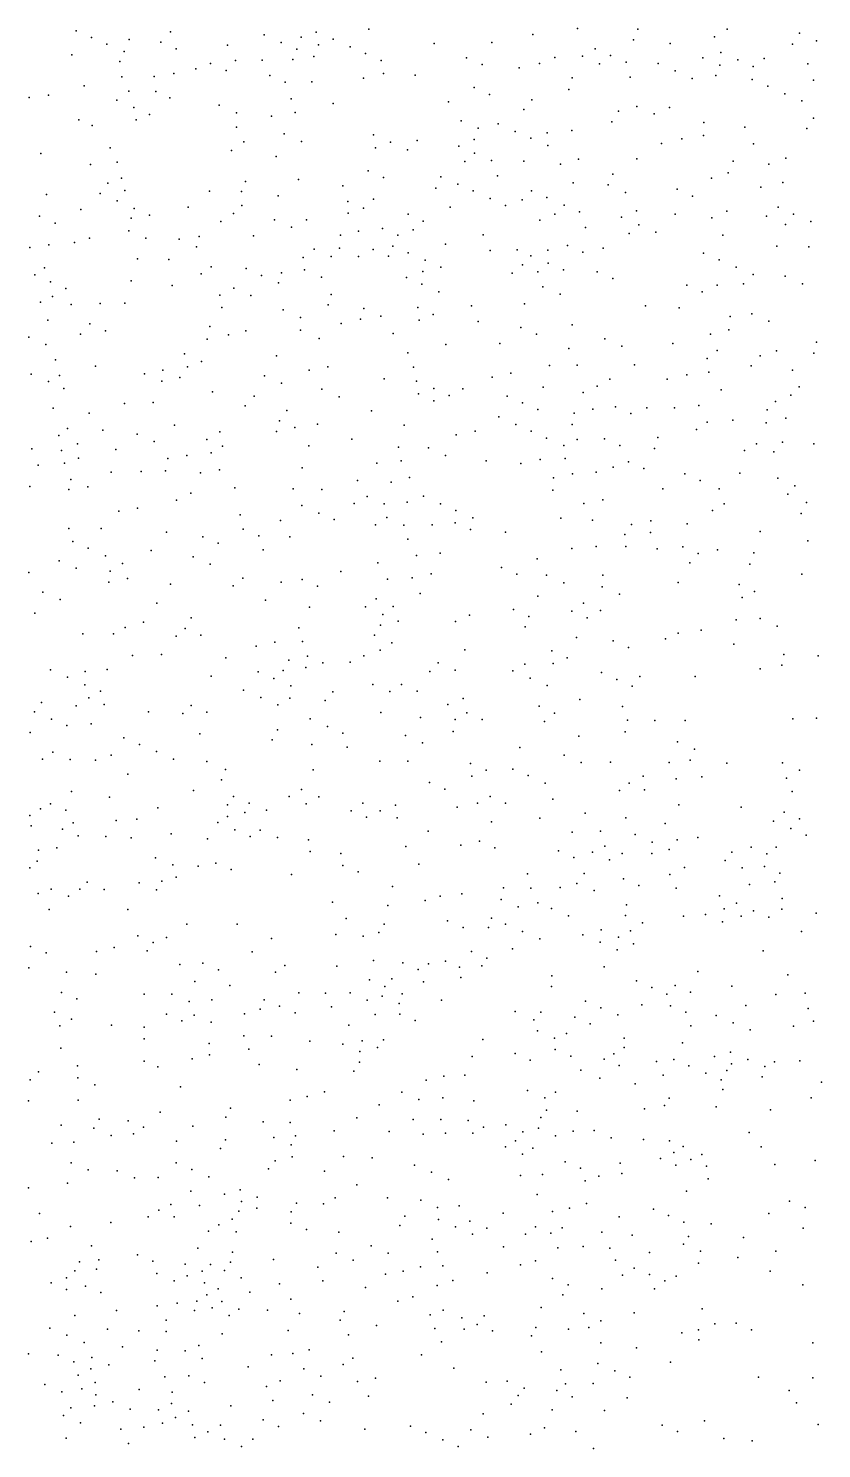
# Model space of a CAD drawing. Header units: inches. Extents: x 1412000 to 4237944, y 4931095 to 14792305.
# Drawn here: x 2823551.2 to 2823633.2, y 9862580.6 to 9862727.6 of the extents above; entities that cross this region are included whole.
import ezdxf

# ---------------------------------------------------------------- set-up
doc = ezdxf.new("R2010")
doc.units = ezdxf.units.IN
doc.header["$MEASUREMENT"] = 0

# ---------------------------------------------------------------- blocks, each defined once
blk = doc.blocks.new('SHORTSTLIDAR')
for p in [(1412004.94, 4931683.84), (1412006.53, 4931683.13), (1412010.43, 4931682.93), (1412014.72, 4931683.73), (1412024.39, 4931683.41), (1412028.24, 4931683.17), (1412029.76, 4931683.7), (1412031.52, 4931682.95), (1412035.24, 4931684.01), (1412052.18, 4931683.44), (1412056.82, 4931684.08), (1412062.61, 4931682.88), (1412063.04, 4931683.99), (1412070.98, 4931683.2), (1412072.31, 4931684.01), (1412079.78, 4931683.57), (1412081.55, 4931682.8), (1412004.51, 4931681.33), (1412008.12, 4931682.45), (1412009.9, 4931681.67), (1412013.71, 4931682.67), (1412015.31, 4931681.98), (1412020.62, 4931682.33), (1412026.17, 4931682.62), (1412027.76, 4931681.94), (1412030.01, 4931682.38), (1412033.29, 4931682.17), (1412034.88, 4931681.47), (1412041.98, 4931682.51), (1412047.94, 4931682.62), (1412058.64, 4931681.95), (1412060.23, 4931681.26), (1412066.4, 4931682.5), (1412071.63, 4931681.59), (1412079.04, 4931682.43), (1412009.47, 4931680.65), (1412017.34, 4931679.89), (1412018.85, 4931680.43), (1412021.44, 4931680.76), (1412024.19, 4931680.78), (1412027.35, 4931680.87), (1412029.53, 4931681.17), (1412036.49, 4931680.77), (1412045.34, 4931681.03), (1412046.94, 4931680.33), (1412050.78, 4931679.98), (1412052.89, 4931680.44), (1412054.46, 4931681.06), (1412057.32, 4931681.2), (1412059.09, 4931680.42), (1412061.83, 4931680.57), (1412065.14, 4931680.43), (1412069.77, 4931681.03), (1412071.53, 4931680.28), (1412073.4, 4931680.81), (1412074.99, 4931680.12), (1412076.11, 4931680.95), (1412080.64, 4931680.4), (1412009.66, 4931679.07), (1412013.03, 4931679.09), (1412015.04, 4931679.41), (1412020.45, 4931679.72), (1412025, 4931679.19), (1412026.58, 4931678.5), (1412029.33, 4931678.53), (1412034.68, 4931678.92), (1412036.74, 4931679.42), (1412040.03, 4931679.23), (1412056.26, 4931678.96), (1412062.27, 4931679.02), (1412066.92, 4931679.67), (1412068.69, 4931678.88), (1412071.12, 4931679.19), (1412074.89, 4931678.79), (1412081.24, 4931678.73), (1412000.08, 4931676.91), (1412002.08, 4931677.15), (1412005.76, 4931678.14), (1412010.4, 4931677.57), (1412013.2, 4931677.53), (1412014.63, 4931676.89), (1412046.13, 4931677.96), (1412047.72, 4931677.25), (1412055.92, 4931677.74), (1412076.5, 4931678.1), (1412078.26, 4931677.32), (1412009.14, 4931676.64), (1412010.92, 4931675.88), (1412019.75, 4931676.13), (1412027.19, 4931676.77), (1412031.54, 4931676.31), (1412043.47, 4931676.46), (1412051.25, 4931675.7), (1412052.08, 4931676.67), (1412061.04, 4931675.51), (1412062.96, 4931676.01), (1412066.34, 4931675.89), (1412080.03, 4931676.57), (1412005.22, 4931674.63), (1412006.62, 4931674.01), (1412011.15, 4931674.62), (1412012.52, 4931675.17), (1412021.53, 4931675.35), (1412025.15, 4931674.99), (1412027.61, 4931675.36), (1412044.78, 4931674.51), (1412048.6, 4931674.21), (1412060.38, 4931674.42), (1412064.74, 4931675.23), (1412069.88, 4931674.35), (1412081.22, 4931674.8), (1412021.54, 4931673.87), (1412026.48, 4931673.15), (1412035.7, 4931673.06), (1412040.23, 4931672.49), (1412046.12, 4931672.59), (1412046.54, 4931673.75), (1412050.37, 4931673.42), (1412051.97, 4931672.72), (1412053.68, 4931673.28), (1412056.21, 4931673.52), (1412067.6, 4931672.66), (1412069.86, 4931672.98), (1412074.13, 4931673.84), (1412080.52, 4931673.7), (1412001.28, 4931671.13), (1412008.45, 4931671.73), (1412021.03, 4931671.45), (1412022.29, 4931672.32), (1412028.26, 4931672.38), (1412035.93, 4931671.7), (1412037.46, 4931672.3), (1412039.23, 4931671.52), (1412044.55, 4931671.88), (1412046.15, 4931671.16), (1412053.74, 4931671.94), (1412065.51, 4931672.17), (1412075.02, 4931672.12), (1412006.44, 4931669.99), (1412009.2, 4931670.23), (1412025.65, 4931670.83), (1412045.17, 4931670.3), (1412047.91, 4931670.42), (1412051.25, 4931670.35), (1412055.04, 4931670.03), (1412056.92, 4931670.55), (1412062.94, 4931670.56), (1412072.91, 4931670.34), (1412076.59, 4931670.03), (1412078.38, 4931670.66), (1412008.21, 4931668.07), (1412009.63, 4931668.59), (1412022.47, 4931668.22), (1412027.94, 4931668.43), (1412035.16, 4931669.33), (1412036.75, 4931668.63), (1412042.66, 4931668.72), (1412048.54, 4931668.82), (1412056.37, 4931668.09), (1412060.46, 4931668.99), (1412070.68, 4931668.57), (1412072.41, 4931669.13), (1412078.04, 4931668.11), (1412001.88, 4931666.87), (1412007.42, 4931667), (1412009.98, 4931667.3), (1412018.74, 4931667.22), (1412022.04, 4931667.2), (1412025.85, 4931666.74), (1412032.55, 4931667.78), (1412042.16, 4931667.54), (1412044.42, 4931667.95), (1412046.02, 4931667.25), (1412052.06, 4931667.27), (1412053.65, 4931666.57), (1412059.99, 4931667.88), (1412061.77, 4931667.09), (1412067.11, 4931667.42), (1412068.71, 4931666.72), (1412075.77, 4931667.66), (1412005.43, 4931665.32), (1412009.19, 4931666.24), (1412010.96, 4931665.45), (1412016.55, 4931665.57), (1412022.1, 4931665.74), (1412033.07, 4931666.17), (1412034.66, 4931665.48), (1412035.72, 4931666.39), (1412043.65, 4931665.59), (1412047.79, 4931666.46), (1412049.38, 4931665.76), (1412051.1, 4931666.32), (1412055.42, 4931665.79), (1412062.91, 4931665.21), (1412072.25, 4931665.16), (1412077.57, 4931665.56), (1412001.17, 4931664.63), (1412002.78, 4931663.93), (1412010.65, 4931664.44), (1412012.55, 4931664.74), (1412019.92, 4931664.08), (1412021.24, 4931664.93), (1412025.47, 4931664.27), (1412028.77, 4931664.25), (1412033.1, 4931664.94), (1412039.28, 4931664.84), (1412040.86, 4931664.12), (1412052.91, 4931664.22), (1412054.46, 4931664.86), (1412057.02, 4931665.08), (1412061.37, 4931664.53), (1412063.14, 4931663.76), (1412066.9, 4931664.85), (1412070.71, 4931664.47), (1412076.37, 4931664.64), (1412078.32, 4931663.79), (1412079.16, 4931664.86), (1412080.94, 4931664.09), (1412006.33, 4931662.36), (1412010.39, 4931663.14), (1412012.16, 4931662.38), (1412015.61, 4931662.26), (1412017.69, 4931662.52), (1412023.3, 4931662.62), (1412027.24, 4931663.5), (1412032.31, 4931662.67), (1412034.17, 4931663.1), (1412036.64, 4931663.37), (1412038.23, 4931662.68), (1412039.8, 4931663.23), (1412047.04, 4931662.72), (1412057.64, 4931663.47), (1412062.14, 4931662.84), (1412064.91, 4931662.97), (1412071.85, 4931662.69), (1412000.17, 4931661.41), (1412002.11, 4931661.69), (1412004.77, 4931661.92), (1412017.39, 4931661.48), (1412029.56, 4931661.24), (1412032.2, 4931661.32), (1412035.68, 4931661.18), (1412037.71, 4931661.55), (1412039.3, 4931660.85), (1412043.16, 4931661.76), (1412047.76, 4931661.09), (1412050.58, 4931661.17), (1412053.73, 4931661.13), (1412055.79, 4931661.59), (1412057.38, 4931660.9), (1412059.46, 4931661.32), (1412069.86, 4931660.81), (1412077.43, 4931661.52), (1412080.74, 4931661.47), (1412001.66, 4931659.28), (1412011.3, 4931660.21), (1412014.53, 4931660.17), (1412018.9, 4931659.41), (1412022.52, 4931659.22), (1412028.43, 4931660.36), (1412031.33, 4931660.48), (1412034.15, 4931660.48), (1412037.26, 4931660.49), (1412041.07, 4931660.08), (1412042.66, 4931659.37), (1412051.12, 4931659.6), (1412051.99, 4931660.55), (1412053.77, 4931659.78), (1412071.46, 4931660.13), (1412073.22, 4931659.35), (1412000.68, 4931658.58), (1412002.28, 4931657.86), (1412010.63, 4931657.95), (1412017.89, 4931658.68), (1412024.11, 4931658.51), (1412025.88, 4931657.74), (1412026.2, 4931658.79), (1412028.56, 4931659.1), (1412030.33, 4931658.33), (1412039.11, 4931658.3), (1412040.8, 4931658.93), (1412050.06, 4931658.74), (1412052.7, 4931658.89), (1412055.36, 4931659.08), (1412058.86, 4931658.88), (1412060.45, 4931658.18), (1412075, 4931658.59), (1412078.29, 4931658.43), (1412002.49, 4931656.34), (1412003.87, 4931657.16), (1412014.87, 4931657.47), (1412019.81, 4931656.47), (1412021.26, 4931657.2), (1412023.03, 4931656.42), (1412031.34, 4931656.52), (1412040.7, 4931657.61), (1412042.47, 4931656.82), (1412053.24, 4931657.34), (1412055.01, 4931656.58), (1412068.11, 4931657.49), (1412069.7, 4931656.81), (1412071.25, 4931657.51), (1412073.99, 4931657.62), (1412080.07, 4931657.65), (1412001.25, 4931655.73), (1412004.44, 4931655.49), (1412007.42, 4931655.6), (1412010, 4931655.63), (1412020.01, 4931655.2), (1412026.38, 4931654.93), (1412031.02, 4931655.47), (1412034.7, 4931655.07), (1412040.29, 4931655.18), (1412045.83, 4931655.35), (1412051.34, 4931655.58), (1412063.85, 4931655.37), (1412067.34, 4931655.14), (1412002.03, 4931653.89), (1412006.38, 4931653.48), (1412028.15, 4931654.16), (1412032.36, 4931653.54), (1412034.38, 4931653.99), (1412036.47, 4931654.29), (1412040.42, 4931653.87), (1412041.89, 4931654.47), (1412046.54, 4931653.75), (1412056.27, 4931653.41), (1412072.59, 4931654.24), (1412074.83, 4931654.54), (1412076.6, 4931653.77), (1412000.04, 4931652.11), (1412005.41, 4931652.41), (1412007.97, 4931652.78), (1412018.5, 4931651.91), (1412018.78, 4931653.21), (1412020.72, 4931652.37), (1412022.51, 4931652.76), (1412028.14, 4931652.84), (1412030.08, 4931651.97), (1412037.73, 4931652.51), (1412050.96, 4931653.11), (1412052.56, 4931652.41), (1412059.64, 4931651.95), (1412070.57, 4931652.41), (1412072.47, 4931652.87), (1412001.81, 4931651.34), (1412016.15, 4931650.39), (1412039.26, 4931650.51), (1412043.19, 4931651.35), (1412048.79, 4931651.46), (1412055.91, 4931650.94), (1412061.41, 4931651.17), (1412066.68, 4931651.46), (1412071.26, 4931650.72), (1412077.41, 4931650.7), (1412081.26, 4931650.45), (1412081.55, 4931651.59), (1412002.82, 4931649.78), (1412006.96, 4931649.1), (1412016.48, 4931649.04), (1412017.92, 4931649.61), (1412025.67, 4931650.19), (1412030.99, 4931649.04), (1412039.83, 4931649.01), (1412053.92, 4931649.2), (1412056.78, 4931649.23), (1412062.72, 4931649.25), (1412070.22, 4931649.92), (1412074.79, 4931649.16), (1412075.7, 4931650.18), (1412000.31, 4931648.29), (1412002.08, 4931647.51), (1412003.23, 4931648.16), (1412012.03, 4931648.32), (1412013.81, 4931647.56), (1412013.92, 4931648.7), (1412015.69, 4931647.95), (1412024.42, 4931648.11), (1412029.04, 4931648.7), (1412036.82, 4931647.8), (1412040.17, 4931647.56), (1412047.99, 4931647.97), (1412049.91, 4931648.4), (1412060.15, 4931647.76), (1412066.07, 4931647.78), (1412068.13, 4931648.23), (1412070.4, 4931648.49), (1412079.06, 4931648.71), (1412003.68, 4931646.81), (1412019.06, 4931646.47), (1412023.37, 4931646.01), (1412026.18, 4931647.35), (1412030.37, 4931646.73), (1412040.35, 4931646.25), (1412041.94, 4931646.79), (1412043.53, 4931646.09), (1412044.94, 4931646.76), (1412049.52, 4931646.02), (1412053.27, 4931646.93), (1412057.39, 4931646.39), (1412058.86, 4931647.04), (1412071.66, 4931646.67), (1412078.88, 4931646.12), (1412079.74, 4931646.98), (1412002.57, 4931644.76), (1412009.96, 4931645.24), (1412012.92, 4931645.35), (1412022.43, 4931645.01), (1412026.73, 4931644.52), (1412032.14, 4931645.95), (1412041.94, 4931645.54), (1412051.12, 4931645.31), (1412052.71, 4931644.63), (1412058.4, 4931644.68), (1412060.74, 4931644.91), (1412063.98, 4931644.79), (1412066.86, 4931644.8), (1412069.35, 4931645.06), (1412076.44, 4931644.58), (1412077.29, 4931645.45), (1412006.3, 4931644.24), (1412025.97, 4931643.45), (1412029.92, 4931643.11), (1412035.51, 4931644.49), (1412048.66, 4931643.86), (1412050.43, 4931643.06), (1412056.25, 4931643.08), (1412056.47, 4931644.25), (1412062.33, 4931644.22), (1412070.22, 4931643.31), (1412072.88, 4931643.51), (1412076.32, 4931643.25), (1412078.38, 4931643.74), (1412003.16, 4931641.93), (1412004.07, 4931642.67), (1412007.71, 4931642.5), (1412011.26, 4931642.09), (1412015.11, 4931643), (1412019.82, 4931642.31), (1412025.67, 4931642.34), (1412027.57, 4931642.76), (1412033.46, 4931641.57), (1412038.87, 4931643), (1412044.25, 4931642), (1412046.22, 4931642.39), (1412052.02, 4931642.38), (1412053.62, 4931641.67), (1412059.6, 4931641.6), (1412065.12, 4931641.74), (1412069.12, 4931642.55), (1412000.38, 4931640.55), (1412003.43, 4931640.37), (1412005.1, 4931641.08), (1412009.05, 4931640.5), (1412013.03, 4931641.3), (1412018.47, 4931641.53), (1412018.92, 4931640.13), (1412020.08, 4931640.84), (1412029.02, 4931640.86), (1412038.28, 4931640.72), (1412041.4, 4931640.65), (1412055.39, 4931640.91), (1412056.79, 4931641.54), (1412061.2, 4931640.91), (1412064.77, 4931640.59), (1412074.07, 4931640.38), (1412075.34, 4931641.06), (1412077.11, 4931640.26), (1412078.01, 4931641.26), (1412081.27, 4931641.07), (1412001.01, 4931638.85), (1412003.74, 4931639.07), (1412005.2, 4931639.6), (1412014.44, 4931639.56), (1412016.4, 4931639.85), (1412036.06, 4931639.06), (1412038.58, 4931639.3), (1412043.16, 4931639.87), (1412047.37, 4931639.3), (1412050.96, 4931639.04), (1412052.95, 4931639.44), (1412055.55, 4931639.56), (1412060.51, 4931638.67), (1412062.08, 4931639.2), (1412004.39, 4931637.39), (1412008.58, 4931638.15), (1412011.67, 4931638.21), (1412014.19, 4931638.27), (1412017.81, 4931638.08), (1412019.77, 4931638.39), (1412028.33, 4931638.58), (1412034.06, 4931637.29), (1412039.43, 4931637.59), (1412054.33, 4931637.56), (1412056.3, 4931637.97), (1412058.73, 4931638.15), (1412063.68, 4931638.51), (1412067.92, 4931637.97), (1412069.51, 4931637.27), (1412073.61, 4931638.03), (1412077.52, 4931637.51), (1412000.17, 4931636.66), (1412004.2, 4931636.34), (1412006.16, 4931636.62), (1412016.81, 4931635.96), (1412021.35, 4931636.53), (1412027.41, 4931636.41), (1412030.35, 4931636.36), (1412037.52, 4931637.12), (1412054.26, 4931636.29), (1412065.65, 4931636.43), (1412071.45, 4931636.4), (1412078.56, 4931635.85), (1412079.29, 4931636.74), (1412011.3, 4931634.4), (1412015.33, 4931635.23), (1412028.28, 4931634.68), (1412033.71, 4931634.91), (1412035.04, 4931635.63), (1412036.82, 4931634.85), (1412039.2, 4931635.03), (1412040.88, 4931635.66), (1412042.65, 4931634.88), (1412057.45, 4931634.9), (1412059.44, 4931635.29), (1412071.98, 4931634.85), (1412080.5, 4931635.01), (1412009.35, 4931634.09), (1412021.93, 4931633.72), (1412026.08, 4931633.13), (1412030.05, 4931633.91), (1412031.64, 4931633.23), (1412037.08, 4931633.44), (1412044.15, 4931632.88), (1412044.24, 4931634.17), (1412046, 4931633.4), (1412055.09, 4931633.38), (1412058.36, 4931633.18), (1412064.4, 4931633.12), (1412068.15, 4931632.78), (1412070.78, 4931634.18), (1412079.96, 4931633.88), (1412004.19, 4931632.3), (1412007.55, 4931632.3), (1412014.31, 4931631.93), (1412018.04, 4931631.46), (1412022.23, 4931632.23), (1412023.84, 4931631.54), (1412027.07, 4931631.46), (1412035.91, 4931632.68), (1412038.85, 4931632.66), (1412041.77, 4931632.68), (1412045.74, 4931632.2), (1412049.37, 4931631.92), (1412061.71, 4931631.7), (1412062.41, 4931632.73), (1412064.35, 4931631.88), (1412075.72, 4931632.01), (1412004.61, 4931630.95), (1412006.2, 4931630.26), (1412012.7, 4931630.05), (1412019.64, 4931630.79), (1412024.3, 4931630.1), (1412039.27, 4931631.21), (1412056.24, 4931630.25), (1412058.74, 4931630.45), (1412061.81, 4931630.45), (1412065.06, 4931630.22), (1412067.71, 4931630.41), (1412071.29, 4931630.09), (1412080.63, 4931631.04), (1412003.19, 4931628.97), (1412007.97, 4931629.48), (1412009.75, 4931628.7), (1412017.04, 4931629.38), (1412018.81, 4931628.61), (1412036.17, 4931628.74), (1412040.15, 4931629.52), (1412042.62, 4931629.74), (1412052.64, 4931629.18), (1412068.43, 4931628.75), (1412069.3, 4931629.72), (1412074.64, 4931628.62), (1412075.05, 4931629.78), (1412000.04, 4931627.77), (1412004.96, 4931628.21), (1412008.48, 4931627.88), (1412010.26, 4931627.13), (1412022.18, 4931627.16), (1412028.33, 4931627.04), (1412032.34, 4931627.85), (1412037.16, 4931627.07), (1412039.71, 4931627.2), (1412041.69, 4931627.62), (1412048.94, 4931628.28), (1412050.53, 4931627.57), (1412053.61, 4931627.48), (1412059.43, 4931627.49), (1412080.01, 4931627.6), (1412001.51, 4931625.72), (1412008.34, 4931626.75), (1412014.7, 4931626.56), (1412021.19, 4931626.36), (1412026.17, 4931626.76), (1412029.92, 4931626.34), (1412040.52, 4931625.57), (1412055.39, 4931626.68), (1412059.36, 4931626.26), (1412061.14, 4931625.5), (1412067.22, 4931626.72), (1412073.54, 4931626.5), (1412075.13, 4931625.8), (1412003.28, 4931624.97), (1412013.29, 4931624.59), (1412024.55, 4931624.89), (1412029.08, 4931624.17), (1412034.89, 4931624.19), (1412035.98, 4931625.02), (1412037.75, 4931624.23), (1412052.7, 4931625.32), (1412057.43, 4931624.58), (1412073.83, 4931625.18), (1412000.66, 4931623.53), (1412011.92, 4931622.62), (1412016.84, 4931623.06), (1412036.66, 4931623.41), (1412038.26, 4931622.72), (1412044.2, 4931622.7), (1412045.65, 4931623.35), (1412050.18, 4931623.91), (1412051.78, 4931623.21), (1412056.23, 4931623.77), (1412057.82, 4931623.07), (1412059.2, 4931623.81), (1412073.22, 4931622.85), (1412075.7, 4931622.99), (1412005.65, 4931621.39), (1412008.8, 4931621.4), (1412010.03, 4931622.07), (1412015.29, 4931621.17), (1412016.24, 4931621.97), (1412017.83, 4931621.28), (1412027.98, 4931622.04), (1412035.82, 4931621.26), (1412036.44, 4931622.29), (1412051.39, 4931622.12), (1412056.72, 4931621.04), (1412067.23, 4931621.49), (1412069.62, 4931621.8), (1412077.46, 4931622.2), (1412023.57, 4931620.14), (1412025.5, 4931620.55), (1412028.35, 4931620.62), (1412036.41, 4931619.73), (1412037.59, 4931620.47), (1412045.17, 4931619.74), (1412054.14, 4931619.64), (1412060.5, 4931620.69), (1412062.09, 4931619.99), (1412065.92, 4931620.89), (1412072.99, 4931620.34), (1412010.79, 4931619.18), (1412013.76, 4931619.27), (1412020.43, 4931618.94), (1412026.94, 4931618.67), (1412028.88, 4931619.09), (1412030.48, 4931618.4), (1412033.3, 4931618.47), (1412034.7, 4931619.13), (1412042.39, 4931618.42), (1412051.37, 4931618.28), (1412054.3, 4931618.34), (1412055.73, 4931618.93), (1412077.94, 4931618.17), (1412078.17, 4931619.27), (1412081.71, 4931619.14), (1412002.29, 4931617.68), (1412004.07, 4931616.91), (1412005.88, 4931617.5), (1412008.16, 4931617.71), (1412018.9, 4931617.04), (1412023.79, 4931617.49), (1412025.4, 4931616.8), (1412026.35, 4931617.62), (1412028.71, 4931617.91), (1412041.54, 4931617.5), (1412044.15, 4931617.66), (1412050.13, 4931617.58), (1412051.91, 4931616.83), (1412059.28, 4931617.39), (1412060.87, 4931616.69), (1412063.25, 4931616.98), (1412069, 4931616.99), (1412075.71, 4931617.77), (1412005.85, 4931616.14), (1412007.45, 4931615.47), (1412022.26, 4931615.59), (1412027.16, 4931616.03), (1412031.49, 4931615.42), (1412035.63, 4931616.17), (1412037.4, 4931615.43), (1412038.62, 4931616.17), (1412040.21, 4931615.47), (1412053.67, 4931616.06), (1412062.45, 4931616), (1412001.37, 4931614.31), (1412004.94, 4931613.95), (1412006.26, 4931614.78), (1412007.86, 4931614.09), (1412016.86, 4931613.99), (1412024.04, 4931614.82), (1412025.8, 4931614.06), (1412027.07, 4931614.76), (1412030.7, 4931614.5), (1412043.39, 4931614.08), (1412044.99, 4931614.7), (1412052.84, 4931613.91), (1412057.04, 4931614.61), (1412061.46, 4931613.88), (1412000.63, 4931613.34), (1412002.41, 4931612.58), (1412012.42, 4931613.35), (1412015.99, 4931613.15), (1412018.46, 4931613.3), (1412029.17, 4931612.61), (1412036.46, 4931613.28), (1412040.57, 4931612.76), (1412044.14, 4931612.53), (1412045.35, 4931613.24), (1412046.94, 4931612.55), (1412053.39, 4931612.33), (1412054.43, 4931613.21), (1412062, 4931612.46), (1412064.8, 4931612.42), (1412067.94, 4931612.42), (1412079.08, 4931612.6), (1412081.52, 4931612.68), (1412000.19, 4931611.18), (1412004, 4931611.91), (1412006.51, 4931612.1), (1412017.74, 4931611.06), (1412025.79, 4931611.48), (1412030.94, 4931611.82), (1412032.54, 4931611.14), (1412039.02, 4931610.89), (1412043.94, 4931611.31), (1412056.94, 4931610.8), (1412061.73, 4931611.26), (1412009.89, 4931610.65), (1412011.49, 4931609.96), (1412025.21, 4931610.42), (1412029.33, 4931609.96), (1412032.98, 4931609.68), (1412040.79, 4931610.13), (1412050.86, 4931609.63), (1412067.14, 4931610.22), (1412068.91, 4931609.47), (1412001.48, 4931608.45), (1412002.55, 4931609.17), (1412004.33, 4931608.4), (1412006.94, 4931608.33), (1412008.56, 4931608.85), (1412013.26, 4931609.21), (1412015.03, 4931608.45), (1412018.45, 4931608.2), (1412036.35, 4931608.21), (1412039.27, 4931608.24), (1412045.75, 4931607.97), (1412055.44, 4931608.86), (1412057.2, 4931608.09), (1412060.23, 4931608.13), (1412066.3, 4931608.09), (1412068.46, 4931608.34), (1412072.27, 4931608.01), (1412078.02, 4931608.04), (1412010.31, 4931606.89), (1412020, 4931606.31), (1412020.4, 4931607.36), (1412029.47, 4931607.34), (1412045.87, 4931606.67), (1412047.35, 4931607.29), (1412050.11, 4931607.4), (1412051.71, 4931606.73), (1412063.6, 4931606.66), (1412067.02, 4931606.41), (1412069.66, 4931606.62), (1412078.43, 4931606.46), (1412079.79, 4931607.28), (1412004.45, 4931605.07), (1412017.08, 4931605.2), (1412028.27, 4931605.31), (1412041.5, 4931606.03), (1412043.1, 4931605.34), (1412053.48, 4931605.95), (1412061.15, 4931605.19), (1412062.16, 4931605.94), (1412063.75, 4931605.25), (1412079.01, 4931605.08), (1412002.29, 4931603.82), (1412008.41, 4931604.5), (1412013.39, 4931603.4), (1412020.62, 4931603.69), (1412021.24, 4931604.56), (1412022.84, 4931603.88), (1412026.97, 4931604.57), (1412028.74, 4931603.8), (1412030.04, 4931604.55), (1412034.61, 4931603.87), (1412037.97, 4931603.67), (1412044.38, 4931603.46), (1412046.45, 4931603.89), (1412047.77, 4931604.56), (1412049.37, 4931603.88), (1412054.25, 4931604.3), (1412067.29, 4931603.7), (1412073.74, 4931603.48), (1412000.17, 4931602.61), (1412001.26, 4931603.29), (1412003.89, 4931603.15), (1412009.09, 4931602.08), (1412011.21, 4931602.21), (1412020.62, 4931602.51), (1412022.4, 4931602.91), (1412024.63, 4931603.14), (1412033.39, 4931603.1), (1412034.99, 4931602.42), (1412036.39, 4931603.1), (1412038.17, 4931602.35), (1412047.93, 4931601.94), (1412052.91, 4931602.34), (1412057.62, 4931602.84), (1412061.81, 4931602.37), (1412077.1, 4931602.01), (1412078.18, 4931602.96), (1412079.78, 4931602.26), (1412000.3, 4931601.54), (1412003.55, 4931601.19), (1412004.64, 4931601.85), (1412005.16, 4931600.5), (1412008.02, 4931600.42), (1412014.77, 4931600.71), (1412019.6, 4931601.87), (1412021.37, 4931601.11), (1412022.96, 4931600.43), (1412024, 4931601.08), (1412041.35, 4931600.98), (1412056.27, 4931600.88), (1412059.18, 4931600.97), (1412062.76, 4931600.62), (1412065.89, 4931601.77), (1412078.87, 4931601.25), (1412080.47, 4931600.55), (1412001.06, 4931599), (1412002.94, 4931599.25), (1412010.65, 4931600.28), (1412018.53, 4931600.18), (1412025.78, 4931600.31), (1412028.97, 4931600.1), (1412039.04, 4931599.41), (1412044.73, 4931599.54), (1412046.66, 4931599.95), (1412048.25, 4931599.25), (1412059.65, 4931599.43), (1412064.52, 4931599.85), (1412066.29, 4931599.09), (1412067.13, 4931600.09), (1412069.26, 4931600.32), (1412074.79, 4931599.31), (1412077.38, 4931599.31), (1412000.92, 4931597.87), (1412013.17, 4931598.23), (1412014.94, 4931597.48), (1412019.39, 4931597.68), (1412029.15, 4931598.88), (1412032.33, 4931598.67), (1412040.39, 4931597.57), (1412054.83, 4931598.93), (1412056.44, 4931598.25), (1412058.35, 4931598.8), (1412060.12, 4931598.03), (1412061.42, 4931598.67), (1412064.49, 4931598.67), (1412072.09, 4931597.94), (1412072.79, 4931598.79), (1412076.39, 4931598.63), (1412000.16, 4931597.17), (1412015.29, 4931596.22), (1412017.58, 4931597.36), (1412020.99, 4931597), (1412027.23, 4931596.48), (1412032.53, 4931597.44), (1412034.12, 4931596.77), (1412051.64, 4931596.58), (1412057.5, 4931596.59), (1412061.56, 4931596.03), (1412066.36, 4931596.51), (1412067.87, 4931597.23), (1412073.86, 4931597.17), (1412076.15, 4931597.33), (1412077.75, 4931596.64), (1412001.02, 4931594.52), (1412002.37, 4931594.99), (1412005.32, 4931594.98), (1412006.08, 4931595.7), (1412007.86, 4931594.94), (1412011.47, 4931595.64), (1412013.25, 4931594.9), (1412013.8, 4931595.8), (1412037.66, 4931595.26), (1412049.16, 4931595.1), (1412052, 4931595.09), (1412055.02, 4931595.14), (1412056.75, 4931595.58), (1412058.52, 4931594.83), (1412063.15, 4931595.34), (1412067.03, 4931595.07), (1412074.61, 4931595.47), (1412077.23, 4931595.73), (1412004.14, 4931594.26), (1412031.47, 4931593.62), (1412037.19, 4931593.29), (1412041.05, 4931593.81), (1412042.62, 4931594.24), (1412044.86, 4931594.51), (1412048.9, 4931593.91), (1412050.66, 4931593.14), (1412052.71, 4931593.57), (1412061.88, 4931593.35), (1412071.49, 4931594.29), (1412073.25, 4931593.54), (1412077.97, 4931594.02), (1412002.17, 4931592.87), (1412010.3, 4931592.86), (1412032.88, 4931591.93), (1412043.38, 4931591.7), (1412047.93, 4931591.97), (1412054.12, 4931592.98), (1412055.89, 4931592.21), (1412061.76, 4931592.25), (1412067.76, 4931592.19), (1412070.05, 4931592.36), (1412071.8, 4931591.6), (1412071.98, 4931592.93), (1412073.75, 4931592.18), (1412075.03, 4931592.75), (1412076.62, 4931592.07), (1412077.96, 4931592.89), (1412081.51, 4931592.48), (1412011.32, 4931590.16), (1412016.4, 4931591.35), (1412021.61, 4931591.37), (1412031.81, 4931590.29), (1412034.64, 4931590.12), (1412036.25, 4931590.5), (1412036.8, 4931591.36), (1412044.97, 4931591.02), (1412047.61, 4931591.01), (1412049.35, 4931591.36), (1412051.13, 4931590.59), (1412057.38, 4931590.24), (1412059.26, 4931590.77), (1412062.28, 4931590.66), (1412063.53, 4931591.49), (1412079.98, 4931590.61), (1412000.23, 4931589.04), (1412008.89, 4931588.94), (1412012.92, 4931589.47), (1412014.29, 4931589.99), (1412025.17, 4931589.87), (1412050.1, 4931588.81), (1412052.9, 4931589.83), (1412059.15, 4931589.48), (1412060.9, 4931588.71), (1412061.04, 4931590.02), (1412062.61, 4931589.33), (1412001.84, 4931588.37), (1412007.05, 4931588.52), (1412012.3, 4931588.6), (1412015.68, 4931587.19), (1412018.07, 4931587.3), (1412023.15, 4931588.5), (1412035.72, 4931587.58), (1412038.74, 4931587.34), (1412041.39, 4931587.26), (1412043.17, 4931587.53), (1412045.85, 4931588.52), (1412047.44, 4931587.83), (1412076.02, 4931588.61), (1412000.04, 4931586.83), (1412003.96, 4931586.39), (1412007, 4931586.18), (1412019.68, 4931586.62), (1412025.58, 4931586.38), (1412026.53, 4931587.07), (1412031.93, 4931587.02), (1412040.34, 4931586.65), (1412044.59, 4931586.91), (1412044.75, 4931585.84), (1412046.91, 4931587.05), (1412054.17, 4931586.01), (1412059.58, 4931586.93), (1412069.26, 4931586.44), (1412078.56, 4931586.1), (1412003.43, 4931584.28), (1412017.23, 4931585.41), (1412020.84, 4931585.02), (1412027.98, 4931584.24), (1412033.29, 4931584.23), (1412035.29, 4931585.59), (1412036.89, 4931584.91), (1412037.59, 4931585.68), (1412040.88, 4931585.39), (1412054.11, 4931584.9), (1412062.91, 4931585.48), (1412064.49, 4931584.79), (1412066.9, 4931585.02), (1412068.49, 4931584.33), (1412072.78, 4931584.93), (1412005.03, 4931583.61), (1412011.97, 4931584.12), (1412014.86, 4931584.11), (1412016.64, 4931583.36), (1412018.97, 4931583.51), (1412024.4, 4931583.53), (1412026, 4931582.86), (1412030.73, 4931584.2), (1412031.36, 4931582.81), (1412035.06, 4931583.47), (1412036.6, 4931583.91), (1412038.38, 4931583.14), (1412038.67, 4931584.15), (1412042.74, 4931583.47), (1412057.64, 4931583.4), (1412063.45, 4931583), (1412066.05, 4931584.11), (1412066.44, 4931582.91), (1412074.23, 4931582.92), (1412077.33, 4931584.09), (1412080.38, 4931584.21), (1412002.7, 4931582.25), (1412004.47, 4931581.52), (1412014.28, 4931582.02), (1412015.88, 4931581.36), (1412017.14, 4931581.94), (1412022.35, 4931582.08), (1412023.99, 4931582.56), (1412027.6, 4931582.18), (1412035.87, 4931582.01), (1412038.43, 4931582.04), (1412040.03, 4931581.38), (1412050.38, 4931582.3), (1412052.31, 4931581.46), (1412053.02, 4931582.25), (1412056.55, 4931581.72), (1412059.22, 4931582.71), (1412060.97, 4931581.96), (1412068.02, 4931582.23), (1412071.15, 4931581.9), (1412080.68, 4931582.64), (1412081.23, 4931581.31), (1412003.25, 4931580.82), (1412008.59, 4931580.9), (1412011.97, 4931580.69), (1412018.92, 4931581.2), (1412033.17, 4931580.89), (1412052.68, 4931580.31), (1412055.66, 4931580.03), (1412058.12, 4931581.05), (1412068.55, 4931580.82), (1412072.9, 4931581.15), (1412074.67, 4931580.4), (1412079.15, 4931580.8), (1412003.36, 4931578.51), (1412011.97, 4931579.48), (1412018.72, 4931578.99), (1412022.29, 4931579.79), (1412022.81, 4931578.43), (1412025.17, 4931579.75), (1412029.12, 4931579.25), (1412032.52, 4931578.94), (1412034.52, 4931579.26), (1412036.13, 4931578.58), (1412036.73, 4931579.38), (1412047.01, 4931579.4), (1412054.44, 4931579.56), (1412054.51, 4931578.37), (1412061.64, 4931579.54), (1412061.65, 4931578.58), (1412067.66, 4931579.08), (1412011.97, 4931577.18), (1412016.95, 4931577.41), (1412018.74, 4931577.84), (1412034.26, 4931577.08), (1412034.29, 4931578.18), (1412045.93, 4931577.66), (1412050.35, 4931577.96), (1412051.92, 4931577.29), (1412056.11, 4931577.69), (1412059.56, 4931577.38), (1412060.58, 4931577.92), (1412065, 4931577.15), (1412066.76, 4931577.36), (1412071, 4931577.65), (1412072.65, 4931578.11), (1412072.75, 4931576.9), (1412074.42, 4931577.35), (1412077.18, 4931577.12), (1412079.82, 4931577.2), (1412001.04, 4931576.08), (1412005.08, 4931576.68), (1412005.11, 4931575.45), (1412013.39, 4931576.58), (1412023.87, 4931576.84), (1412027.79, 4931576.32), (1412033.69, 4931576.12), (1412042.99, 4931575.61), (1412045.17, 4931575.71), (1412057.17, 4931576.23), (1412059.13, 4931575.41), (1412061.13, 4931576.72), (1412065.69, 4931575.72), (1412068.34, 4931576.68), (1412070.09, 4931575.93), (1412072.25, 4931576.19), (1412075.92, 4931575.54), (1412076.18, 4931576.61), (1412000.19, 4931575.25), (1412006.88, 4931574.71), (1412015.75, 4931574.51), (1412030.63, 4931573.99), (1412038.63, 4931573.97), (1412041.17, 4931575.2), (1412051.65, 4931574.13), (1412054.55, 4931573.96), (1412062.78, 4931574.83), (1412071.68, 4931575.25), (1412071.85, 4931574.23), (1412082.06, 4931575), (1412000.01, 4931573.05), (1412005.17, 4931573.15), (1412027.09, 4931573.14), (1412028.86, 4931573.53), (1412036.28, 4931572.66), (1412040.39, 4931573.22), (1412042.89, 4931573.36), (1412046.09, 4931573.08), (1412053.43, 4931573.39), (1412065.81, 4931572.57), (1412066.3, 4931573.33), (1412081, 4931573.36), (1412007.32, 4931571.16), (1412010.33, 4931571), (1412013.64, 4931571.88), (1412020.44, 4931571.36), (1412020.9, 4931572.32), (1412033.98, 4931571.32), (1412039.8, 4931571.14), (1412042.66, 4931571.12), (1412045.5, 4931571.02), (1412053.03, 4931571.34), (1412053.61, 4931572.1), (1412056.77, 4931571.98), (1412063.73, 4931572.25), (1412071.16, 4931572.45), (1412076.77, 4931572.14), (1412003.39, 4931570.53), (1412006.78, 4931570.22), (1412010.87, 4931569.66), (1412011.93, 4931570.33), (1412017.02, 4931570.46), (1412024.28, 4931570.89), (1412027.1, 4931570.83), (1412031.65, 4931569.97), (1412037.33, 4931569.88), (1412040.86, 4931569.6), (1412043.15, 4931569.72), (1412046, 4931569.72), (1412047.08, 4931570.35), (1412049.41, 4931570.59), (1412051.17, 4931569.86), (1412052.79, 4931570.23), (1412056.38, 4931569.94), (1412058.53, 4931570), (1412074.57, 4931569.8), (1412002.44, 4931568.68), (1412004.71, 4931568.79), (1412008.56, 4931569.47), (1412015.32, 4931568.9), (1412019.88, 4931568.13), (1412020.4, 4931569.04), (1412025.41, 4931569.26), (1412027.19, 4931568.51), (1412027.65, 4931569.45), (1412049.35, 4931568.29), (1412050.41, 4931568.94), (1412052.19, 4931568.17), (1412054.54, 4931569.46), (1412060.3, 4931569.25), (1412063.63, 4931569.07), (1412066.33, 4931568.93), (1412067.74, 4931568.34), (1412075.82, 4931568.31), (1412004.42, 4931566.66), (1412015.31, 4931566.64), (1412025.55, 4931566.87), (1412027.3, 4931567.28), (1412032.59, 4931567.3), (1412035.56, 4931567.18), (1412051.11, 4931567.55), (1412055.53, 4931566.76), (1412061.24, 4931566.63), (1412065.39, 4931567.08), (1412066.79, 4931567.72), (1412068.55, 4931566.99), (1412069.66, 4931567.52), (1412081.39, 4931566.88), (1412006.19, 4931565.91), (1412009.19, 4931565.82), (1412013.43, 4931565.14), (1412016.92, 4931565.97), (1412018.69, 4931565.2), (1412024.86, 4931566.03), (1412030.64, 4931565.8), (1412039.94, 4931566.42), (1412041.71, 4931565.67), (1412050.9, 4931565.35), (1412053.18, 4931565.43), (1412057.11, 4931566.08), (1412059.03, 4931565.27), (1412061.39, 4931565.54), (1412066.98, 4931566.41), (1412070.14, 4931566.32), (1412077.22, 4931566.47), (1412000.01, 4931564.06), (1412004.04, 4931564.56), (1412010.97, 4931565.09), (1412016.81, 4931563.73), (1412021.9, 4931563.87), (1412033.99, 4931564.37), (1412043.46, 4931564.92), (1412057.62, 4931564.8), (1412068.08, 4931563.72), (1412070.32, 4931564.98), (1412014.74, 4931562.34), (1412017.71, 4931562.22), (1412020.28, 4931563.4), (1412022.06, 4931562.64), (1412023.67, 4931563.11), (1412027.73, 4931562.47), (1412030.55, 4931562.41), (1412031.73, 4931563.03), (1412037.16, 4931563.02), (1412040.59, 4931562.78), (1412044.57, 4931562.18), (1412052.65, 4931563.36), (1412057.75, 4931562.45), (1412078.75, 4931562.68), (1412001.15, 4931561.41), (1412012.4, 4931561.06), (1412013.5, 4931561.75), (1412015.1, 4931561.07), (1412021.1, 4931560.8), (1412021.78, 4931561.64), (1412023.65, 4931561.96), (1412027.19, 4931561.57), (1412038.96, 4931561.12), (1412042.34, 4931562.03), (1412042.44, 4931560.77), (1412049.13, 4931561.45), (1412054.24, 4931561.6), (1412055.99, 4931561.94), (1412061.11, 4931561.05), (1412064.66, 4931561.84), (1412066.24, 4931561.18), (1412076.61, 4931561.39), (1412080.35, 4931562.01), (1412004.35, 4931560.06), (1412008.54, 4931560.47), (1412018.65, 4931559.57), (1412019.72, 4931560.23), (1412021.5, 4931559.5), (1412027.17, 4931560.42), (1412028.76, 4931559.73), (1412032.13, 4931559.46), (1412038.42, 4931560.17), (1412044.2, 4931560.02), (1412045.69, 4931560.62), (1412045.96, 4931559.28), (1412047.44, 4931559.88), (1412051.43, 4931559.28), (1412052.46, 4931560.04), (1412054.04, 4931559.38), (1412055.24, 4931559.91), (1412059.34, 4931559.46), (1412067.81, 4931560.5), (1412070.64, 4931560.34), (1412080.14, 4931559.89), (1412000.31, 4931558.51), (1412001.98, 4931558.84), (1412006.55, 4931558.04), (1412017.53, 4931557.8), (1412035.47, 4931558.04), (1412041.77, 4931558.74), (1412049.14, 4931557.94), (1412054.76, 4931557.86), (1412057.39, 4931557.98), (1412060.17, 4931557.82), (1412062.48, 4931559.16), (1412067.79, 4931558.23), (1412068.29, 4931559.03), (1412073.99, 4931558.92), (1412005.28, 4931556.39), (1412007.31, 4931556.59), (1412011.29, 4931557.14), (1412012.89, 4931556.47), (1412020.9, 4931556.36), (1412021.11, 4931557.39), (1412025.36, 4931556.64), (1412031.84, 4931557.29), (1412033.6, 4931556.56), (1412037.23, 4931557.31), (1412042.34, 4931557.42), (1412052.47, 4931556.52), (1412060.73, 4931556.56), (1412064.25, 4931557.38), (1412069.54, 4931557.5), (1412073.4, 4931556.86), (1412077.32, 4931557.51), (1412004.8, 4931555.47), (1412007.05, 4931555.64), (1412013.31, 4931555.2), (1412016.23, 4931556.16), (1412016.44, 4931554.96), (1412018, 4931555.43), (1412018.86, 4931556.14), (1412020.28, 4931555.52), (1412029.95, 4931555.85), (1412036.95, 4931555.14), (1412038.79, 4931555.45), (1412040.58, 4931555.88), (1412042.87, 4931556), (1412047.46, 4931555.26), (1412050.91, 4931556.08), (1412061.45, 4931555.03), (1412062.67, 4931555.75), (1412064.25, 4931555.08), (1412067.03, 4931554.92), (1412069.34, 4931556.26), (1412076.74, 4931555.44), (1412002.36, 4931554.22), (1412003.95, 4931554.73), (1412003.96, 4931553.54), (1412005.9, 4931553.88), (1412015.08, 4931554.42), (1412018.22, 4931554.22), (1412019.64, 4931553.62), (1412022.03, 4931554.76), (1412026, 4931554.13), (1412030.48, 4931554.45), (1412034.87, 4931553.75), (1412042.3, 4931553.95), (1412043.92, 4931554.47), (1412054.24, 4931554.67), (1412055.83, 4931554.01), (1412059.32, 4931553.61), (1412064.77, 4931553.62), (1412065.84, 4931554.42), (1412080.11, 4931554.03), (1412007.5, 4931553.22), (1412015.4, 4931552.11), (1412017.43, 4931552.32), (1412018.45, 4931553), (1412020.03, 4931552.29), (1412022.93, 4931553.26), (1412027.15, 4931552.54), (1412038.23, 4931552.33), (1412039.76, 4931552.77), (1412055.3, 4931553), (1412004.8, 4931550.86), (1412009.11, 4931551.37), (1412013.34, 4931551.86), (1412017.18, 4931551.35), (1412019.03, 4931551.63), (1412020.79, 4931550.85), (1412021.79, 4931551.51), (1412024.74, 4931551.38), (1412028.04, 4931551.05), (1412032.69, 4931551.25), (1412041.57, 4931550.91), (1412042.92, 4931551.41), (1412044.85, 4931550.59), (1412047.14, 4931550.82), (1412053.05, 4931551.67), (1412057.47, 4931551.05), (1412062.69, 4931551.13), (1412069.71, 4931551.54), (1412002.21, 4931549.54), (1412008.18, 4931549.43), (1412011.43, 4931549.25), (1412014.25, 4931550.35), (1412014.27, 4931549.2), (1412020.06, 4931548.96), (1412026.89, 4931549.3), (1412032.25, 4931550.37), (1412036.03, 4931549.82), (1412042.06, 4931549.5), (1412045.08, 4931549.43), (1412046.44, 4931549.91), (1412048.01, 4931549.25), (1412052.49, 4931549.62), (1412055.87, 4931549.43), (1412057.98, 4931549.59), (1412059.22, 4931550.31), (1412067.62, 4931549.06), (1412069.34, 4931549.36), (1412071.02, 4931549.97), (1412073.23, 4931550.05), (1412074.81, 4931549.37), (1412003.98, 4931548.8), (1412005.76, 4931548.04), (1412009.73, 4931547.6), (1412017.64, 4931547.75), (1412033.13, 4931548.86), (1412042.75, 4931548.12), (1412052.05, 4931548.75), (1412059.21, 4931548.03), (1412062.91, 4931547.5), (1412069.37, 4931548.31), (1412081.16, 4931548), (1412000.02, 4931546.86), (1412003.1, 4931546.74), (1412004.7, 4931546.06), (1412006.56, 4931546.5), (1412013.1, 4931546.16), (1412013.33, 4931547.25), (1412016.22, 4931547.18), (1412017.97, 4931546.4), (1412025.16, 4931546.76), (1412027.38, 4931546.9), (1412029.06, 4931547.29), (1412033.56, 4931546.43), (1412040.68, 4931546.79), (1412053.09, 4931547.09), (1412066.42, 4931546.01), (1412005.15, 4931544.66), (1412006.48, 4931545.31), (1412008.33, 4931545.75), (1412016.62, 4931544.6), (1412022.74, 4931545.52), (1412028.51, 4931545.32), (1412030.27, 4931544.57), (1412032.57, 4931545.79), (1412044.03, 4931545.38), (1412055.09, 4931545.21), (1412058.91, 4931545.86), (1412060.66, 4931545.12), (1412001.7, 4931543.69), (1412005.54, 4931543.26), (1412006.92, 4931543.9), (1412011.45, 4931543.19), (1412014.11, 4931544.49), (1412018.21, 4931543.9), (1412024.64, 4931543.48), (1412026.06, 4931544.08), (1412034.04, 4931544.03), (1412035.91, 4931544.37), (1412047.35, 4931543.96), (1412049.53, 4931544.06), (1412051.29, 4931543.32), (1412054.68, 4931543.08), (1412055.58, 4931543.76), (1412058.43, 4931543.8), (1412062.24, 4931544.45), (1412075.52, 4931544.45), (1412078.7, 4931543.09), (1412081.15, 4931544.38), (1412003.47, 4931542.93), (1412006.97, 4931542.65), (1412008.75, 4931541.9), (1412014.81, 4931541.75), (1412014.89, 4931542.91), (1412025.3, 4931542.04), (1412029.41, 4931542.64), (1412031.16, 4931541.89), (1412035.18, 4931542.48), (1412049.96, 4931541.67), (1412050.69, 4931542.55), (1412056.27, 4931542.41), (1412061.94, 4931542.32), (1412079.47, 4931541.81), (1412003.63, 4931540.5), (1412004.41, 4931541.3), (1412006.83, 4931541.49), (1412010.52, 4931541.14), (1412013.48, 4931541.08), (1412015.23, 4931540.3), (1412016.57, 4931540.93), (1412020.96, 4931541.48), (1412028.46, 4931540.69), (1412047.07, 4931540.67), (1412054.2, 4931541.07), (1412059.6, 4931541.01), (1412005.4, 4931539.74), (1412009.56, 4931539.09), (1412011.96, 4931539.27), (1412013.88, 4931539.69), (1412016.99, 4931539.52), (1412018.56, 4931538.82), (1412019.89, 4931539.48), (1412024.28, 4931540.03), (1412025.87, 4931539.36), (1412030.21, 4931539.93), (1412034.8, 4931539.09), (1412039.54, 4931539.4), (1412041.11, 4931538.72), (1412045.78, 4931539), (1412053.39, 4931539.22), (1412056.63, 4931538.85), (1412065.58, 4931539.51), (1412067.17, 4931538.84), (1412069.96, 4931539.94), (1412081.72, 4931539.55), (1412003.9, 4931538.16), (1412010.36, 4931537.59), (1412017.21, 4931538.2), (1412020.31, 4931538.04), (1412022.06, 4931537.28), (1412023.22, 4931538.03), (1412042.87, 4931537.97), (1412044.45, 4931537.3), (1412047.54, 4931538.25), (1412051.96, 4931538.57), (1412071.96, 4931538.11), (1412074.89, 4931537.87), (1412058.46, 4931537.07)]:
    blk.add_point(p)

msp = doc.modelspace()

# ---------------------------------------------------------------- block references
msp.add_blockref('SHORTSTLIDAR', (1411551.14, 4931043.5))

doc.saveas('drawing.dxf')
